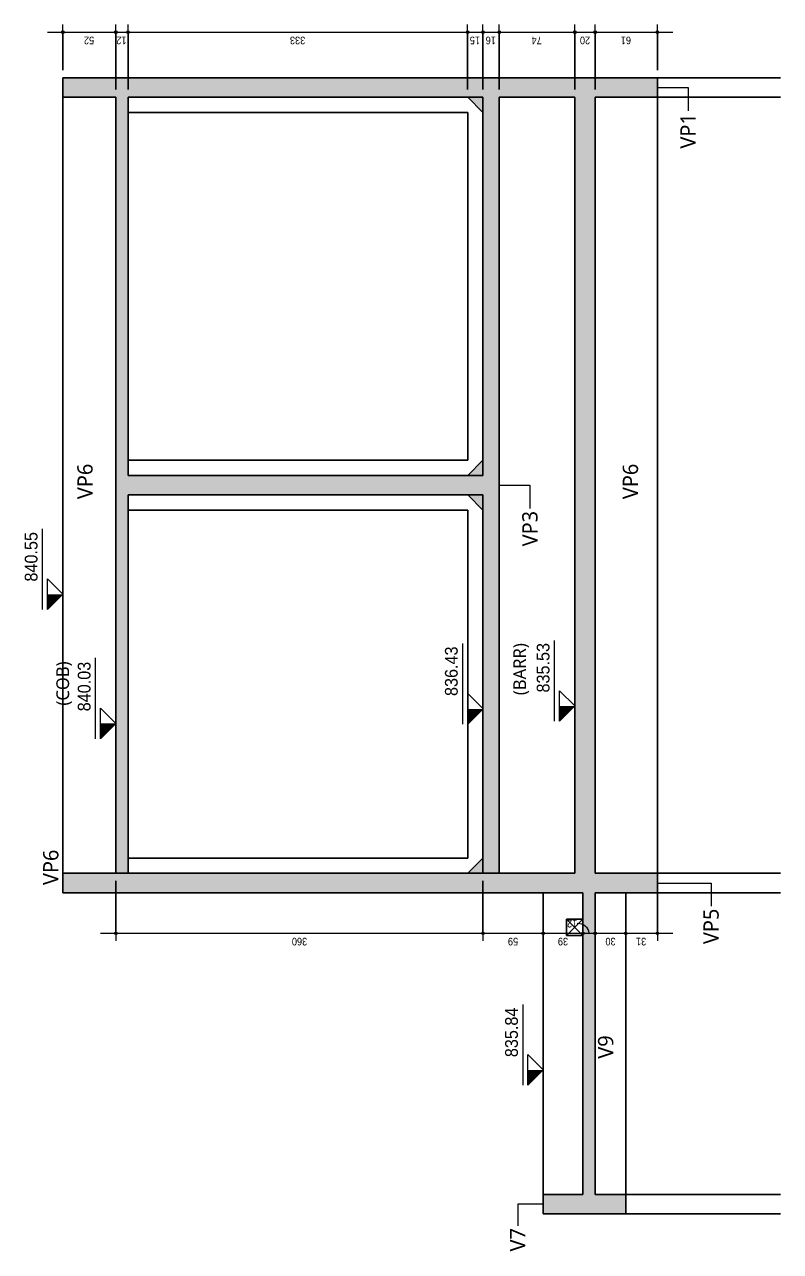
# Model space of a CAD drawing. Header units: centimetres. Extents: x -1139 to 26418, y -889 to 84390.
# Drawn here: x 25677 to 26418, y 83187 to 84390 of the extents above; entities that cross this region are included whole.
import ezdxf

# ---------------------------------------------------------------- set-up
doc = ezdxf.new("R2010")
doc.units = ezdxf.units.CM
for name, color, linetype, lineweight in [('A-ANNO-DIMS', 7, 'Continuous', 9), ('A-ANNO-DIMS-50', 7, 'Continuous', 9), ('A-FLOR', 7, 'Continuous', 9), ('A-FLOR-MCUT', 7, 'Continuous', 50), ('A-FLOR-OTLN', 7, 'Continuous', 9), ('A-FLOR-PATT', 7, 'Continuous', 18), ('A-GENM', 7, 'Continuous', 18), ('G-ANNO-DIMS', 7, 'Continuous', 9), ('G-ANNO-TEXT', 7, 'Continuous', 9), ('S-BEAM', 7, 'Continuous', 9), ('S-BEAM-IDEN', 7, 'Continuous', 9), ('S-COLS', 7, 'Continuous', 9)]:
    doc.layers.add(name, color=color, linetype=linetype, lineweight=lineweight)
doc.styles.add('Fira Sans', font='', dxfattribs={"width": 0.95, "height": 12.5})
doc.styles.add('Fira Sans_1', font='', dxfattribs={"width": 0.9, "height": 7.5})
doc.styles.add('Gadugi', font='gadugi.ttf', dxfattribs={"height": 15})
doc.styles.add('Gadugi_4', font='gadugi.ttf', dxfattribs={"height": 12.5})
doc.styles.get('Fira Sans').set_extended_font_data('Fira Sans')
doc.styles.get('Fira Sans_1').set_extended_font_data('Fira Sans')
doc.dimstyles.new('PED_R80_1_5mm_ACIMA_As_ESQ__R00_1', dxfattribs={"dimscale": 30.48, "dimtxt": 10.229846, "dimasz": 0.328084, "dimexe": 0.246063, "dimexo": 0.246063, "dimgap": 0.049213, "dimtad": 1, "dimdec": 1, "dimrnd": 0.5, "dimdsep": 46, "dimtxsty": 'Fira Sans_1', "dimblk1": 'DOTSMALL', "dimblk2": 'DOTSMALL', "dimsah": 1, "dimcen": 0.09, "dimdle": 0.492126, "dimazin": 0, "dimtfac": 1, "dimtdec": 4, "dimtix": 1, "dimtmove": 1, "dimatfit": 3, "dimfxl": 1, "dimtvp": 1, "dimtolj": 1, "dimtzin": 0, "dimarcsym": 2})
doc.dimstyles.new('PED_R80_1_5mm_ACIMA_As_ESQ__R00_3', dxfattribs={"dimscale": 30.48, "dimtxt": 10.229846, "dimasz": 0.328084, "dimexe": 0.246063, "dimexo": 0.246063, "dimgap": 0.049213, "dimtad": 1, "dimdec": 1, "dimrnd": 0.5, "dimdsep": 46, "dimtxsty": 'Fira Sans_1', "dimblk1": 'DOTSMALL', "dimblk2": 'DOTSMALL', "dimsah": 1, "dimcen": 0.09, "dimdle": 0.492126, "dimazin": 0, "dimtfac": 1, "dimtdec": 4, "dimtix": 1, "dimtmove": 0, "dimatfit": 3, "dimfxl": 1, "dimtvp": 1, "dimtolj": 1, "dimtzin": 0, "dimarcsym": 2})

# ---------------------------------------------------------------- blocks, each defined once
blk = doc.blocks.new('PED_MÍSULA_VERT__CONC_R1 - L_15_0 x 348_0-3279968-CT406 - CORTE C-C')
at = {"layer": 'S-COLS', "lineweight": 25}
blk.add_line((-30.2, 83962.3), (-363.2, 83962.3), dxfattribs=at)
blk = doc.blocks.new('PED_MÍSULA_VERT__CONC_R1 - L_15_0 x 348_0-V20-CT406 - CORTE C-C')
at = {"layer": 'S-COLS', "lineweight": 25}
blk.add_line((-363.2, 84303.3), (-30.2, 84303.3), dxfattribs=at)
blk = doc.blocks.new('PED_FURO_RETANGULAR_R04_2020 _INSTÂNCIA_ - FURO RET-3769470-CT406 - CORTE C-C')
at = {"layer": 'A-GENM', "color": 253, "lineweight": 25, "true_color": 0xaaaaaa}
for p, q in [((82.8, 83512.4), (66.8, 83496.4)), ((82.8, 83496.4), (66.8, 83512.4))]:
    blk.add_line(p, q, dxfattribs=at)
blk = doc.blocks.new('Elevações de ponto - SIMBOLO DE NÍVEL-CORTE-2219088-CT406 - CORTE C-C')
at = {"layer": 'G-ANNO-DIMS'}
blk.add_hatch(color=256, dxfattribs=at).paths.add_polyline_path([(-442.2, 83830.9), (-427.2, 83830.9), (-442.2, 83815.9)], flags=0)
for p, q in [((-447.3, 83895.1), (-447.3, 83815.9)), ((-442.2, 83845.9), (-427.2, 83830.9)), ((-442.2, 83815.9), (-442.2, 83845.9)), ((-427.2, 83830.9), (-442.2, 83815.9))]:
    blk.add_line(p, q, dxfattribs=at)
blk = doc.blocks.new('DIMBLOCK411-CT406 - CORTE C-C')
at = {"layer": 'A-ANNO-DIMS-50', "true_color": 0x000032}
h = blk.add_hatch(color=178, dxfattribs=at)
edge = h.paths.add_edge_path(flags=0)
edge.add_arc((25714.1, 84382), 1.25, 0, 360)
h = blk.add_hatch(color=178, dxfattribs=at)
edge = h.paths.add_edge_path(flags=0)
edge.add_arc((25766.1, 84382), 1.25, 0, 360)
at = {"layer": 'A-ANNO-DIMS-50', "color": 178, "true_color": 0x000032}
for p, q in [((25699.1, 84382), (25766.1, 84382)), ((25714.1, 84344.8), (25714.1, 84389.5)), ((25714.1, 84382), (25714.1, 84344.8)), ((25766.1, 84325.8), (25766.1, 84389.5)), ((25766.1, 84382), (25766.1, 84325.8))]:
    blk.add_line(p, q, dxfattribs=at)
for centre in [(25714.1, 84382), (25766.1, 84382)]:
    blk.add_circle(centre, 1.25, dxfattribs=at)
at = {"layer": 'A-ANNO-DIMS-50', "color": 0, "insert": (25744.9, 84370.2), "char_height": 7.5, "width": 11.489, "attachment_point": 1, "rotation": 180, "line_spacing_factor": 1.049215, "style": 'Fira Sans_1'}
blk.add_mtext('52', dxfattribs=at)
blk = doc.blocks.new('_DotSmall')
at = {"color": 0, "linetype": 'ByBlock', "const_width": 0.5}
blk.add_lwpolyline([(-0.0625, 0, 1), (0.0625, 0, 1)], format="xyb", close=True, dxfattribs=at)
blk = doc.blocks.new('DIMBLOCK412-CT406 - CORTE C-C')
at = {"layer": 'A-ANNO-DIMS-50', "true_color": 0x000032}
h = blk.add_hatch(color=178, dxfattribs=at)
edge = h.paths.add_edge_path(flags=0)
edge.add_arc((25766.1, 84382), 1.25, 0, 360)
h = blk.add_hatch(color=178, dxfattribs=at)
edge = h.paths.add_edge_path(flags=0)
edge.add_arc((25778.1, 84382), 1.25, 0, 360)
at = {"layer": 'A-ANNO-DIMS-50', "color": 178, "true_color": 0x000032}
for p, q in [((25766.1, 84325.8), (25766.1, 84389.5)), ((25766.1, 84382), (25778.1, 84382)), ((25766.1, 84382), (25766.1, 84325.8)), ((25778.1, 84325.8), (25778.1, 84389.5)), ((25778.1, 84382), (25778.1, 84325.8))]:
    blk.add_line(p, q, dxfattribs=at)
for centre in [(25766.1, 84382), (25778.1, 84382)]:
    blk.add_circle(centre, 1.25, dxfattribs=at)
at = {"layer": 'A-ANNO-DIMS-50', "color": 0, "insert": (25776.6, 84370.2), "char_height": 7.5, "width": 10.702, "attachment_point": 1, "rotation": 180, "line_spacing_factor": 1.049215, "style": 'Fira Sans_1'}
blk.add_mtext('12', dxfattribs=at)
blk = doc.blocks.new('DIMBLOCK413-CT406 - CORTE C-C')
at = {"layer": 'A-ANNO-DIMS-50', "true_color": 0x000032}
h = blk.add_hatch(color=178, dxfattribs=at)
edge = h.paths.add_edge_path(flags=0)
edge.add_arc((25778.1, 84382), 1.25, 0, 360)
h = blk.add_hatch(color=178, dxfattribs=at)
edge = h.paths.add_edge_path(flags=0)
edge.add_arc((26111.1, 84382), 1.25, 0, 360)
at = {"layer": 'A-ANNO-DIMS-50', "color": 178, "true_color": 0x000032}
for p, q in [((25778.1, 84325.8), (25778.1, 84389.5)), ((25778.1, 84382), (26111.1, 84382)), ((25778.1, 84382), (25778.1, 84325.8)), ((26111.1, 84325.8), (26111.1, 84389.5)), ((26111.1, 84382), (26111.1, 84325.8))]:
    blk.add_line(p, q, dxfattribs=at)
for centre in [(25778.1, 84382), (26111.1, 84382)]:
    blk.add_circle(centre, 1.25, dxfattribs=at)
at = {"layer": 'A-ANNO-DIMS-50', "color": 0, "insert": (25951.9, 84370.2), "char_height": 7.5, "width": 17.469, "attachment_point": 1, "rotation": 180, "line_spacing_factor": 1.049215, "style": 'Fira Sans_1'}
blk.add_mtext('333', dxfattribs=at)
blk = doc.blocks.new('DIMBLOCK414-CT406 - CORTE C-C')
at = {"layer": 'A-ANNO-DIMS-50', "true_color": 0x000032}
h = blk.add_hatch(color=178, dxfattribs=at)
edge = h.paths.add_edge_path(flags=0)
edge.add_arc((26111.1, 84382), 1.25, 0, 360)
h = blk.add_hatch(color=178, dxfattribs=at)
edge = h.paths.add_edge_path(flags=0)
edge.add_arc((26126.1, 84382), 1.25, 0, 360)
at = {"layer": 'A-ANNO-DIMS-50', "color": 178, "true_color": 0x000032}
for p, q in [((26111.1, 84325.8), (26111.1, 84389.5)), ((26111.1, 84382), (26126.1, 84382)), ((26111.1, 84382), (26111.1, 84325.8)), ((26126.1, 84325.8), (26126.1, 84389.5)), ((26126.1, 84382), (26126.1, 84325.8))]:
    blk.add_line(p, q, dxfattribs=at)
for centre in [(26111.1, 84382), (26126.1, 84382)]:
    blk.add_circle(centre, 1.25, dxfattribs=at)
at = {"layer": 'A-ANNO-DIMS-50', "color": 0, "insert": (26123.2, 84370.2), "char_height": 7.5, "width": 10.859, "attachment_point": 1, "rotation": 180, "line_spacing_factor": 1.049215, "style": 'Fira Sans_1'}
blk.add_mtext('15', dxfattribs=at)
blk = doc.blocks.new('DIMBLOCK415-CT406 - CORTE C-C')
at = {"layer": 'A-ANNO-DIMS-50', "true_color": 0x000032}
h = blk.add_hatch(color=178, dxfattribs=at)
edge = h.paths.add_edge_path(flags=0)
edge.add_arc((26126.1, 84382), 1.25, 0, 360)
h = blk.add_hatch(color=178, dxfattribs=at)
edge = h.paths.add_edge_path(flags=0)
edge.add_arc((26142.1, 84382), 1.25, 0, 360)
at = {"layer": 'A-ANNO-DIMS-50', "color": 178, "true_color": 0x000032}
for p, q in [((26126.1, 84325.8), (26126.1, 84389.5)), ((26126.1, 84382), (26142.1, 84382)), ((26126.1, 84382), (26126.1, 84325.8)), ((26142.1, 84325.8), (26142.1, 84389.5)), ((26142.1, 84382), (26142.1, 84325.8))]:
    blk.add_line(p, q, dxfattribs=at)
for centre in [(26126.1, 84382), (26142.1, 84382)]:
    blk.add_circle(centre, 1.25, dxfattribs=at)
at = {"layer": 'A-ANNO-DIMS-50', "color": 0, "insert": (26138.8, 84370.2), "char_height": 7.5, "width": 11.174, "attachment_point": 1, "rotation": 180, "line_spacing_factor": 1.049215, "style": 'Fira Sans_1'}
blk.add_mtext('16', dxfattribs=at)
blk = doc.blocks.new('DIMBLOCK416-CT406 - CORTE C-C')
at = {"layer": 'A-ANNO-DIMS-50', "true_color": 0x000032}
h = blk.add_hatch(color=178, dxfattribs=at)
edge = h.paths.add_edge_path(flags=0)
edge.add_arc((26142.1, 84382), 1.25, 0, 360)
h = blk.add_hatch(color=178, dxfattribs=at)
edge = h.paths.add_edge_path(flags=0)
edge.add_arc((26216.1, 84382), 1.25, 0, 360)
at = {"layer": 'A-ANNO-DIMS-50', "color": 178, "true_color": 0x000032}
for p, q in [((26142.1, 84325.8), (26142.1, 84389.5)), ((26142.1, 84382), (26216.1, 84382)), ((26142.1, 84382), (26142.1, 84325.8)), ((26216.1, 84325.8), (26216.1, 84389.5)), ((26216.1, 84382), (26216.1, 84325.8))]:
    blk.add_line(p, q, dxfattribs=at)
for centre in [(26142.1, 84382), (26216.1, 84382)]:
    blk.add_circle(centre, 1.25, dxfattribs=at)
at = {"layer": 'A-ANNO-DIMS-50', "color": 0, "insert": (26183.8, 84370.2), "char_height": 7.5, "width": 11.332, "attachment_point": 1, "rotation": 180, "line_spacing_factor": 1.049215, "style": 'Fira Sans_1'}
blk.add_mtext('74', dxfattribs=at)
blk = doc.blocks.new('DIMBLOCK417-CT406 - CORTE C-C')
at = {"layer": 'A-ANNO-DIMS-50', "true_color": 0x000032}
h = blk.add_hatch(color=178, dxfattribs=at)
edge = h.paths.add_edge_path(flags=0)
edge.add_arc((26216.1, 84382), 1.25, 0, 360)
h = blk.add_hatch(color=178, dxfattribs=at)
edge = h.paths.add_edge_path(flags=0)
edge.add_arc((26236.1, 84382), 1.25, 0, 360)
at = {"layer": 'A-ANNO-DIMS-50', "color": 178, "true_color": 0x000032}
for p, q in [((26216.1, 84325.8), (26216.1, 84389.5)), ((26216.1, 84382), (26236.1, 84382)), ((26216.1, 84382), (26216.1, 84325.8)), ((26236.1, 84325.8), (26236.1, 84389.5)), ((26236.1, 84382), (26236.1, 84325.8))]:
    blk.add_line(p, q, dxfattribs=at)
for centre in [(26216.1, 84382), (26236.1, 84382)]:
    blk.add_circle(centre, 1.25, dxfattribs=at)
at = {"layer": 'A-ANNO-DIMS-50', "color": 0, "insert": (26231.2, 84370.2), "char_height": 7.5, "width": 12.118, "attachment_point": 1, "rotation": 180, "line_spacing_factor": 1.049215, "style": 'Fira Sans_1'}
blk.add_mtext('20', dxfattribs=at)
blk = doc.blocks.new('DIMBLOCK418-CT406 - CORTE C-C')
at = {"layer": 'A-ANNO-DIMS-50', "true_color": 0x000032}
h = blk.add_hatch(color=178, dxfattribs=at)
edge = h.paths.add_edge_path(flags=0)
edge.add_arc((26236.1, 84382), 1.25, 0, 360)
h = blk.add_hatch(color=178, dxfattribs=at)
edge = h.paths.add_edge_path(flags=0)
edge.add_arc((26297.1, 84382), 1.25, 0, 360)
at = {"layer": 'A-ANNO-DIMS-50', "color": 178, "true_color": 0x000032}
for p, q in [((26236.1, 84325.8), (26236.1, 84389.5)), ((26236.1, 84382), (26312.1, 84382)), ((26236.1, 84382), (26236.1, 84325.8)), ((26297.1, 84344.8), (26297.1, 84389.5)), ((26297.1, 84382), (26297.1, 84344.8))]:
    blk.add_line(p, q, dxfattribs=at)
for centre in [(26236.1, 84382), (26297.1, 84382)]:
    blk.add_circle(centre, 1.25, dxfattribs=at)
at = {"layer": 'A-ANNO-DIMS-50', "color": 0, "insert": (26271.3, 84370.2), "char_height": 7.5, "width": 11.174, "attachment_point": 1, "rotation": 180, "line_spacing_factor": 1.049215, "style": 'Fira Sans_1'}
blk.add_mtext('61', dxfattribs=at)
blk = doc.blocks.new('DIMBLOCK419-CT406 - CORTE C-C')
at = {"layer": 'A-ANNO-DIMS-50', "true_color": 0x000032}
h = blk.add_hatch(color=178, dxfattribs=at)
edge = h.paths.add_edge_path(flags=0)
edge.add_arc((25766.1, 83498.5), 1.25, 0, 360)
h = blk.add_hatch(color=178, dxfattribs=at)
edge = h.paths.add_edge_path(flags=0)
edge.add_arc((26126.1, 83498.5), 1.25, 0, 360)
at = {"layer": 'A-ANNO-DIMS-50', "color": 178, "true_color": 0x000032}
for p, q in [((25766.1, 83549.8), (25766.1, 83491)), ((25766.1, 83498.5), (25766.1, 83549.8)), ((26126.1, 83549.8), (26126.1, 83491)), ((26126.1, 83498.5), (26126.1, 83549.8)), ((25751.1, 83498.5), (26126.1, 83498.5))]:
    blk.add_line(p, q, dxfattribs=at)
for centre in [(25766.1, 83498.5), (26126.1, 83498.5)]:
    blk.add_circle(centre, 1.25, dxfattribs=at)
at = {"layer": 'A-ANNO-DIMS-50', "color": 0, "insert": (25953.8, 83486.6), "char_height": 7.5, "width": 18.414, "attachment_point": 1, "rotation": 180, "line_spacing_factor": 1.049215, "style": 'Fira Sans_1'}
blk.add_mtext('360', dxfattribs=at)
blk = doc.blocks.new('DIMBLOCK420-CT406 - CORTE C-C')
at = {"layer": 'A-ANNO-DIMS-50', "true_color": 0x000032}
h = blk.add_hatch(color=178, dxfattribs=at)
edge = h.paths.add_edge_path(flags=0)
edge.add_arc((26126.1, 83498.5), 1.25, 0, 360)
h = blk.add_hatch(color=178, dxfattribs=at)
edge = h.paths.add_edge_path(flags=0)
edge.add_arc((26185.1, 83498.5), 1.25, 0, 360)
at = {"layer": 'A-ANNO-DIMS-50', "color": 178, "true_color": 0x000032}
for p, q in [((26126.1, 83549.8), (26126.1, 83491)), ((26126.1, 83498.5), (26126.1, 83549.8)), ((26185.1, 83492.8), (26185.1, 83506)), ((26126.1, 83498.5), (26185.1, 83498.5)), ((26185.1, 83498.5), (26185.1, 83492.8))]:
    blk.add_line(p, q, dxfattribs=at)
for centre in [(26126.1, 83498.5), (26185.1, 83498.5)]:
    blk.add_circle(centre, 1.25, dxfattribs=at)
at = {"layer": 'A-ANNO-DIMS-50', "color": 0, "insert": (26160.6, 83486.6), "char_height": 7.5, "width": 11.961, "attachment_point": 1, "rotation": 180, "line_spacing_factor": 1.049215, "style": 'Fira Sans_1'}
blk.add_mtext('59', dxfattribs=at)
blk = doc.blocks.new('DIMBLOCK421-CT406 - CORTE C-C')
at = {"layer": 'A-ANNO-DIMS-50', "true_color": 0x000032}
h = blk.add_hatch(color=178, dxfattribs=at)
edge = h.paths.add_edge_path(flags=0)
edge.add_arc((26185.1, 83498.5), 1.25, 0, 360)
h = blk.add_hatch(color=178, dxfattribs=at)
edge = h.paths.add_edge_path(flags=0)
edge.add_arc((26224.1, 83498.5), 1.25, 0, 360)
at = {"layer": 'A-ANNO-DIMS-50', "color": 178, "true_color": 0x000032}
for p, q in [((26185.1, 83492.8), (26185.1, 83506)), ((26224.1, 83492.8), (26224.1, 83506)), ((26185.1, 83498.5), (26224.1, 83498.5)), ((26185.1, 83498.5), (26185.1, 83492.8)), ((26224.1, 83498.5), (26224.1, 83492.8))]:
    blk.add_line(p, q, dxfattribs=at)
for centre in [(26185.1, 83498.5), (26224.1, 83498.5)]:
    blk.add_circle(centre, 1.25, dxfattribs=at)
at = {"layer": 'A-ANNO-DIMS-50', "color": 0, "insert": (26209.6, 83486.6), "char_height": 7.5, "width": 11.961, "attachment_point": 1, "rotation": 180, "line_spacing_factor": 1.049215, "style": 'Fira Sans_1'}
blk.add_mtext('39', dxfattribs=at)
blk = doc.blocks.new('DIMBLOCK422-CT406 - CORTE C-C')
at = {"layer": 'A-ANNO-DIMS-50', "true_color": 0x000032}
h = blk.add_hatch(color=178, dxfattribs=at)
edge = h.paths.add_edge_path(flags=0)
edge.add_arc((26224.1, 83498.5), 1.25, 0, 360)
h = blk.add_hatch(color=178, dxfattribs=at)
edge = h.paths.add_edge_path(flags=0)
edge.add_arc((26236.1, 83498.5), 1.25, 0, 360)
at = {"layer": 'A-ANNO-DIMS-50', "color": 178, "true_color": 0x000032}
for p, q in [((26224.1, 83492.8), (26224.1, 83506)), ((26236.1, 83492.8), (26236.1, 83506)), ((26224.1, 83498.5), (26236.1, 83498.5)), ((26224.1, 83498.5), (26224.1, 83492.8)), ((26236.1, 83498.5), (26236.1, 83492.8))]:
    blk.add_line(p, q, dxfattribs=at)
for centre in [(26224.1, 83498.5), (26236.1, 83498.5)]:
    blk.add_circle(centre, 1.25, dxfattribs=at)
blk.add_ellipse((26218.6, 83498.5), major_axis=(11.5, 0), ratio=0.83281, start_param=0, end_param=1.570796, dxfattribs=at)
at = {"layer": 'A-ANNO-DIMS-50', "color": 0, "insert": (26218.6, 83504.2), "char_height": 7.5, "width": 10.702, "attachment_point": 1, "rotation": 180, "line_spacing_factor": 1.049215, "style": 'Fira Sans_1'}
blk.add_mtext('12', dxfattribs=at)
blk = doc.blocks.new('DIMBLOCK423-CT406 - CORTE C-C')
at = {"layer": 'A-ANNO-DIMS-50', "true_color": 0x000032}
h = blk.add_hatch(color=178, dxfattribs=at)
edge = h.paths.add_edge_path(flags=0)
edge.add_arc((26236.1, 83498.5), 1.25, 0, 360)
h = blk.add_hatch(color=178, dxfattribs=at)
edge = h.paths.add_edge_path(flags=0)
edge.add_arc((26266.1, 83498.5), 1.25, 0, 360)
at = {"layer": 'A-ANNO-DIMS-50', "color": 178, "true_color": 0x000032}
for p, q in [((26236.1, 83492.8), (26236.1, 83506)), ((26266.1, 83492.8), (26266.1, 83506)), ((26236.1, 83498.5), (26266.1, 83498.5)), ((26236.1, 83498.5), (26236.1, 83492.8)), ((26266.1, 83498.5), (26266.1, 83492.8))]:
    blk.add_line(p, q, dxfattribs=at)
for centre in [(26236.1, 83498.5), (26266.1, 83498.5)]:
    blk.add_circle(centre, 1.25, dxfattribs=at)
at = {"layer": 'A-ANNO-DIMS-50', "color": 0, "insert": (26256.2, 83486.6), "char_height": 7.5, "width": 12.276, "attachment_point": 1, "rotation": 180, "line_spacing_factor": 1.049215, "style": 'Fira Sans_1'}
blk.add_mtext('30', dxfattribs=at)
blk = doc.blocks.new('DIMBLOCK424-CT406 - CORTE C-C')
at = {"layer": 'A-ANNO-DIMS-50', "true_color": 0x000032}
h = blk.add_hatch(color=178, dxfattribs=at)
edge = h.paths.add_edge_path(flags=0)
edge.add_arc((26266.1, 83498.5), 1.25, 0, 360)
h = blk.add_hatch(color=178, dxfattribs=at)
edge = h.paths.add_edge_path(flags=0)
edge.add_arc((26297.1, 83498.5), 1.25, 0, 360)
at = {"layer": 'A-ANNO-DIMS-50', "color": 178, "true_color": 0x000032}
for p, q in [((26297.1, 83549.8), (26297.1, 83491)), ((26297.1, 83498.5), (26297.1, 83549.8)), ((26266.1, 83492.8), (26266.1, 83506)), ((26266.1, 83498.5), (26312.1, 83498.5)), ((26266.1, 83498.5), (26266.1, 83492.8))]:
    blk.add_line(p, q, dxfattribs=at)
for centre in [(26266.1, 83498.5), (26297.1, 83498.5)]:
    blk.add_circle(centre, 1.25, dxfattribs=at)
at = {"layer": 'A-ANNO-DIMS-50', "color": 0, "insert": (26286.2, 83486.6), "char_height": 7.5, "width": 10.859, "attachment_point": 1, "rotation": 180, "line_spacing_factor": 1.049215, "style": 'Fira Sans_1'}
blk.add_mtext('31', dxfattribs=at)

msp = doc.modelspace()

# ---------------------------------------------------------------- hatches: boundary and pattern name
at = {"layer": 'A-FLOR', "lineweight": 18, "true_color": 0xa6a6a6}
for points in [[(25766.13, 83947.3), (25778.13, 83947.3), (25778.13, 84318.3), (25766.13, 84318.3), (25766.13, 84175.62)], [(26142.13, 83947.3), (26142.13, 84318.3), (26126.13, 84318.3), (26126.13, 83947.3)], [(26236.13, 83557.3), (26236.13, 84318.3), (26216.13, 84318.3), (26216.13, 83557.3)], [(25766.13, 83557.3), (25778.13, 83557.3), (25778.13, 83928.3), (25766.13, 83928.3), (25766.13, 83656.98)], [(26126.13, 83557.3), (26142.13, 83557.3), (26142.13, 83928.3), (26126.13, 83928.3), (26126.13, 83558.02)], [(26236.13, 83242.3), (26236.13, 83538.3), (26224.13, 83538.3), (26224.13, 83242.3)]]:
    msp.add_hatch(color=253, dxfattribs=at).paths.add_polyline_path(points, flags=0)
at = {"layer": 'A-FLOR-PATT', "true_color": 0xa6a6a6}
h = msp.add_hatch(color=253, dxfattribs=at)
h.paths.add_polyline_path([(26111.13, 83557.3), (26126.13, 83557.3), (26126.13, 83572.3)], flags=0)
h.paths.add_polyline_path([(26126.13, 83913.3), (26126.13, 83928.3), (26111.13, 83928.3), (26119.27, 83920.16)], flags=0)
h.paths.add_polyline_path([(26126.13, 83947.3), (26126.13, 83962.3), (26111.13, 83947.3)], flags=0)
h.paths.add_polyline_path([(26126.13, 84303.3), (26126.13, 84318.3), (26111.13, 84318.3), (26112.63, 84316.8)], flags=0)
at = {"layer": 'S-BEAM', "true_color": 0xa6a6a6}
for points in [[(26111.13, 84318.3), (26297.13, 84318.3), (26297.13, 84337.3), (25714.13, 84337.3), (25714.13, 84318.3), (25991.21, 84318.3)], [(26142.13, 83928.3), (26142.13, 83947.3), (25766.13, 83947.3), (25766.13, 83928.3), (26126.13, 83928.3)], [(26216.13, 83538.3), (26297.13, 83538.3), (26297.13, 83557.3), (25714.13, 83557.3), (25714.13, 83538.3), (26204.5, 83538.3)], [(26225.32, 83223.3), (26266.13, 83223.3), (26266.13, 83242.3), (26185.13, 83242.3), (26185.13, 83223.3), (26224.13, 83223.3)]]:
    msp.add_hatch(color=253, dxfattribs=at).paths.add_polyline_path(points, flags=0)

# ---------------------------------------------------------------- linework, layer by layer
at = {"layer": 'A-FLOR', "lineweight": 25}
for p, q in [((25766.13, 84318.3), (25766.13, 83947.3)), ((25778.13, 83947.3), (25778.13, 84318.3)), ((26142.13, 83947.3), (26142.13, 84318.3)), ((26216.13, 84318.3), (26216.13, 83557.3)), ((26236.13, 83557.3), (26236.13, 84318.3)), ((26126.13, 84303.3), (26126.13, 83962.3)), ((25766.13, 83928.3), (25766.13, 83557.3)), ((25778.13, 83557.3), (25778.13, 83928.3)), ((26142.13, 83557.3), (26142.13, 83928.3)), ((26126.13, 83913.3), (26126.13, 83572.3)), ((25766.13, 83557.3), (25778.13, 83557.3)), ((26126.13, 83557.3), (26142.13, 83557.3)), ((26224.13, 83538.3), (26224.13, 83242.3)), ((26236.13, 83242.3), (26236.13, 83538.3))]:
    msp.add_line(p, q, dxfattribs=at)
at = {"layer": 'A-FLOR-MCUT', "lineweight": 25}
for p, q in [((26111.13, 84318.3), (26126.13, 84303.3)), ((26126.13, 83962.3), (26111.13, 83947.3)), ((26111.13, 83928.3), (26126.13, 83913.3)), ((26126.13, 83572.3), (26111.13, 83557.3))]:
    msp.add_line(p, q, dxfattribs=at)
at = {"layer": 'A-FLOR-OTLN', "lineweight": 25}
for p, q in [((26126.13, 84318.3), (26111.13, 84318.3)), ((26126.13, 84303.3), (26126.13, 84318.3)), ((26111.13, 83962.3), (26111.13, 84303.3)), ((26126.13, 83947.3), (26126.13, 83962.3)), ((26111.13, 83947.3), (26126.13, 83947.3)), ((26126.13, 83928.3), (26111.13, 83928.3)), ((26126.13, 83913.3), (26126.13, 83928.3)), ((26111.13, 83572.3), (26111.13, 83913.3)), ((26126.13, 83557.3), (26126.13, 83572.3)), ((26111.13, 83557.3), (26126.13, 83557.3))]:
    msp.add_line(p, q, dxfattribs=at)
at = {"layer": 'S-BEAM', "lineweight": 25}
for p, q in [((25714.13, 84337.3), (25714.13, 84318.3)), ((26297.13, 84337.3), (25714.13, 84337.3)), ((26297.13, 84318.3), (26297.13, 84337.3)), ((25714.13, 83557.3), (25714.13, 84318.3)), ((25714.13, 84318.3), (25766.13, 84318.3)), ((25778.13, 84318.3), (26111.13, 84318.3)), ((26111.13, 84318.3), (26126.13, 84318.3)), ((26142.13, 84318.3), (26216.13, 84318.3)), ((26236.13, 84318.3), (26297.13, 84318.3)), ((26297.13, 83557.3), (26297.13, 84318.3)), ((25766.13, 83947.3), (25766.13, 83928.3)), ((26111.13, 83947.3), (25778.13, 83947.3)), ((26126.13, 83947.3), (26111.13, 83947.3)), ((26142.13, 83928.3), (26142.13, 83947.3)), ((25778.13, 83928.3), (26111.13, 83928.3)), ((26111.13, 83928.3), (26126.13, 83928.3)), ((25714.13, 83557.3), (25714.13, 83538.3)), ((26111.13, 83557.3), (25714.13, 83557.3)), ((26126.13, 83557.3), (26111.13, 83557.3)), ((26216.13, 83557.3), (26126.13, 83557.3)), ((26297.13, 83557.3), (26236.13, 83557.3)), ((26297.13, 83538.3), (26297.13, 83557.3)), ((25714.13, 83538.3), (26224.13, 83538.3)), ((26185.13, 83242.3), (26185.13, 83538.3)), ((26236.13, 83538.3), (26297.13, 83538.3)), ((26266.13, 83242.3), (26266.13, 83538.3)), ((26208.13, 83496.44), (26208.13, 83512.44)), ((26208.13, 83512.44), (26224.13, 83512.44)), ((26224.13, 83496.44), (26208.13, 83496.44)), ((26185.13, 83242.3), (26185.13, 83223.3)), ((26224.13, 83242.3), (26185.13, 83242.3)), ((26266.13, 83242.3), (26236.13, 83242.3)), ((26266.13, 83223.3), (26266.13, 83242.3)), ((26185.13, 83223.3), (26266.13, 83223.3))]:
    msp.add_line(p, q, dxfattribs=at)
at = {"layer": 'S-BEAM-IDEN'}
for p, q in [((26297.13, 84327.8), (26327.15, 84327.8)), ((26327.15, 84327.8), (26327.15, 84304.95)), ((26142.13, 83937.8), (26172.15, 83937.8)), ((26172.15, 83937.8), (26172.15, 83914.95)), ((26297.13, 83547.8), (26349.75, 83547.8)), ((26349.75, 83547.8), (26349.75, 83524.95)), ((26160.22, 83232.8), (26160.22, 83211.67)), ((26185.13, 83232.8), (26160.22, 83232.8))]:
    msp.add_line(p, q, dxfattribs=at)
at = {"layer": 'S-COLS', "lineweight": 25}
for p, q in [((26297.13, 84337.3), (26417.79, 84337.3)), ((26297.13, 84318.3), (26417.79, 84318.3)), ((26111.13, 83572.3), (25778.13, 83572.3)), ((26417.79, 83557.3), (26297.13, 83557.3)), ((26297.13, 83538.3), (26417.79, 83538.3)), ((26417.79, 83242.3), (26266.13, 83242.3)), ((26266.13, 83223.3), (26417.79, 83223.3))]:
    msp.add_line(p, q, dxfattribs=at)

# ---------------------------------------------------------------- block references
at = {"layer": 'A-GENM', "color": 253, "lineweight": 25, "true_color": 0xaaaaaa}
msp.add_blockref('PED_FURO_RETANGULAR_R04_2020 _INSTÂNCIA_ - FURO RET-3769470-CT406 - CORTE C-C', (26141.34, 0), dxfattribs=at)
at = {"layer": 'G-ANNO-DIMS'}
for p in [(26141.34, 0), (26553.34, -112.44), (26643.34, -109.53), (26193.34, -126.67), (26612.34, -466.38)]:
    msp.add_blockref('Elevações de ponto - SIMBOLO DE NÍVEL-CORTE-2219088-CT406 - CORTE C-C', p, dxfattribs=at)
at = {"layer": 'S-COLS', "lineweight": 25}
for name, p in [('PED_MÍSULA_VERT__CONC_R1 - L_15_0 x 348_0-V20-CT406 - CORTE C-C', (26141.34, 0)), ('PED_MÍSULA_VERT__CONC_R1 - L_15_0 x 348_0-3279968-CT406 - CORTE C-C', (26141.34, 0)), ('PED_MÍSULA_VERT__CONC_R1 - L_15_0 x 348_0-V20-CT406 - CORTE C-C', (26141.34, -390))]:
    msp.add_blockref(name, p, dxfattribs=at)

# ---------------------------------------------------------------- texts
at = {"layer": 'G-ANNO-DIMS', "char_height": 12.5, "attachment_point": 1, "rotation": 90, "line_spacing_factor": 1.049215, "style": 'Fira Sans'}
for s, insert, width in [('840.55', (25676.82, 83843.35), 60.1485), ('836.43', (26088.82, 83731.16), 59.5347), ('835.53', (26178.82, 83734.58), 58.3072), ('840.03', (25728.82, 83716.16), 61.376), ('835.84', (26147.82, 83377.05), 59.9439)]:
    msp.add_mtext(s, dxfattribs=dict(at, insert=insert, width=width))
at = {"layer": 'G-ANNO-TEXT', "char_height": 12.5, "attachment_point": 1, "rotation": 90, "style": 'Gadugi_4'}
for s, insert, width in [('(BARR)', (26155.85, 83731.98), 64.135), ('(COB)', (25707.81, 83721.73), 54.1139)]:
    msp.add_mtext(s, dxfattribs=dict(at, insert=insert, width=width))
at = {"layer": 'S-BEAM-IDEN', "char_height": 15, "attachment_point": 1, "rotation": 90, "style": 'Gadugi'}
for s, insert, width in [('VP1', (26319.6, 84267.9), 44.4937), ('VP6', (25728.4, 83924.22), 44.4937), ('VP6', (26263.15, 83924.22), 44.4937), ('VP3', (26164.6, 83877.9), 44.4937), ('VP6', (25694.85, 83545.81), 44.4937), ('VP5', (26342.2, 83487.9), 44.4937), ('V9', (26238.88, 83375.52), 30.0633), ('V7', (26152.67, 83186.52), 30.0633)]:
    msp.add_mtext(s, dxfattribs=dict(at, insert=insert, width=width))

# ---------------------------------------------------------------- dimensions: what is measured, and where the dimension line sits
at = {"layer": 'A-ANNO-DIMS', "color": 178, "true_color": 0x000032}
for base, p1, p2, override, picture, middle in [((25766.13, 84382.05), (25714.13, 84337.3), (25766.13, 84318.3), {"dimpost": '<>', "dimfxl": 55.362442}, 'DIMBLOCK411-CT406 - CORTE C-C', (25740.13, 84387.36)), ((25778.13, 84382.05), (25766.13, 84318.3), (25778.13, 84318.3), {"dimpost": '<>', "dimfxl": 12}, 'DIMBLOCK412-CT406 - CORTE C-C', (25772.13, 84387.3)), ((26111.13, 84382.05), (25778.13, 84318.3), (26111.13, 84318.3), {"dimpost": '<>', "dimfxl": 333}, 'DIMBLOCK413-CT406 - CORTE C-C', (25944.63, 84387.36)), ((26126.13, 84382.05), (26111.13, 84318.3), (26126.13, 84318.3), {"dimpost": '<>', "dimfxl": 15}, 'DIMBLOCK414-CT406 - CORTE C-C', (26118.63, 84387.36)), ((26142.13, 84382.05), (26126.13, 84318.3), (26142.13, 84318.3), {"dimpost": '<>', "dimfxl": 16}, 'DIMBLOCK415-CT406 - CORTE C-C', (26134.13, 84387.36)), ((26216.13, 84382.05), (26142.13, 84318.3), (26216.13, 84318.3), {"dimpost": '<>', "dimfxl": 74}, 'DIMBLOCK416-CT406 - CORTE C-C', (26179.13, 84387.35)), ((26236.13, 84382.05), (26216.13, 84318.3), (26236.13, 84318.3), {"dimpost": '<>', "dimfxl": 20}, 'DIMBLOCK417-CT406 - CORTE C-C', (26226.13, 84387.36)), ((26297.13, 84382.05), (26236.13, 84318.3), (26297.13, 84337.3), {"dimpost": '<>', "dimfxl": 63.890531}, 'DIMBLOCK418-CT406 - CORTE C-C', (26266.63, 84387.36)), ((26126.13, 83498.48), (25766.13, 83557.3), (26126.13, 83557.3), {"dimpost": '<>', "dimfxl": 360}, 'DIMBLOCK419-CT406 - CORTE C-C', (25946.13, 83503.8)), ((26185.13, 83498.48), (26126.13, 83557.3), (26185.13, 83500.25), {"dimpost": '<>', "dimfxl": 82.071609}, 'DIMBLOCK420-CT406 - CORTE C-C', (26155.63, 83503.85)), ((26297.13, 83498.48), (26266.13, 83500.25), (26297.13, 83557.3), {"dimpost": '<>', "dimfxl": 64.928791}, 'DIMBLOCK424-CT406 - CORTE C-C', (26281.63, 83503.8)), ((26224.13, 83498.48), (26185.13, 83500.25), (26224.13, 83500.25), {"dimpost": '<>', "dimfxl": 39}, 'DIMBLOCK421-CT406 - CORTE C-C', (26204.63, 83503.85)), ((26266.13, 83498.48), (26236.13, 83500.25), (26266.13, 83500.25), {"dimpost": '<>', "dimfxl": 30}, 'DIMBLOCK423-CT406 - CORTE C-C', (26251.13, 83503.8))]:
    dim = msp.add_linear_dim(base=base, p1=p1, p2=p2, dimstyle='PED_R80_1_5mm_ACIMA_As_ESQ__R00_3', override=override, dxfattribs=at)
    dim.commit()
    dim.dimension.update_dxf_attribs({"geometry": picture, "text_midpoint": middle})
dim = msp.add_linear_dim(base=(26236.13, 83498.48), p1=(26224.13, 83500.25), p2=(26236.13, 83500.25), dimstyle='PED_R80_1_5mm_ACIMA_As_ESQ__R00_1', override={"dimpost": '<>', "dimfxl": 12}, dxfattribs=at)
dim.commit()
dim.dimension.update_dxf_attribs({"geometry": 'DIMBLOCK422-CT406 - CORTE C-C', "text_midpoint": (26213.27, 83509.24), "dimtype": 160, "text_rotation": 360})

doc.saveas('drawing.dxf')
